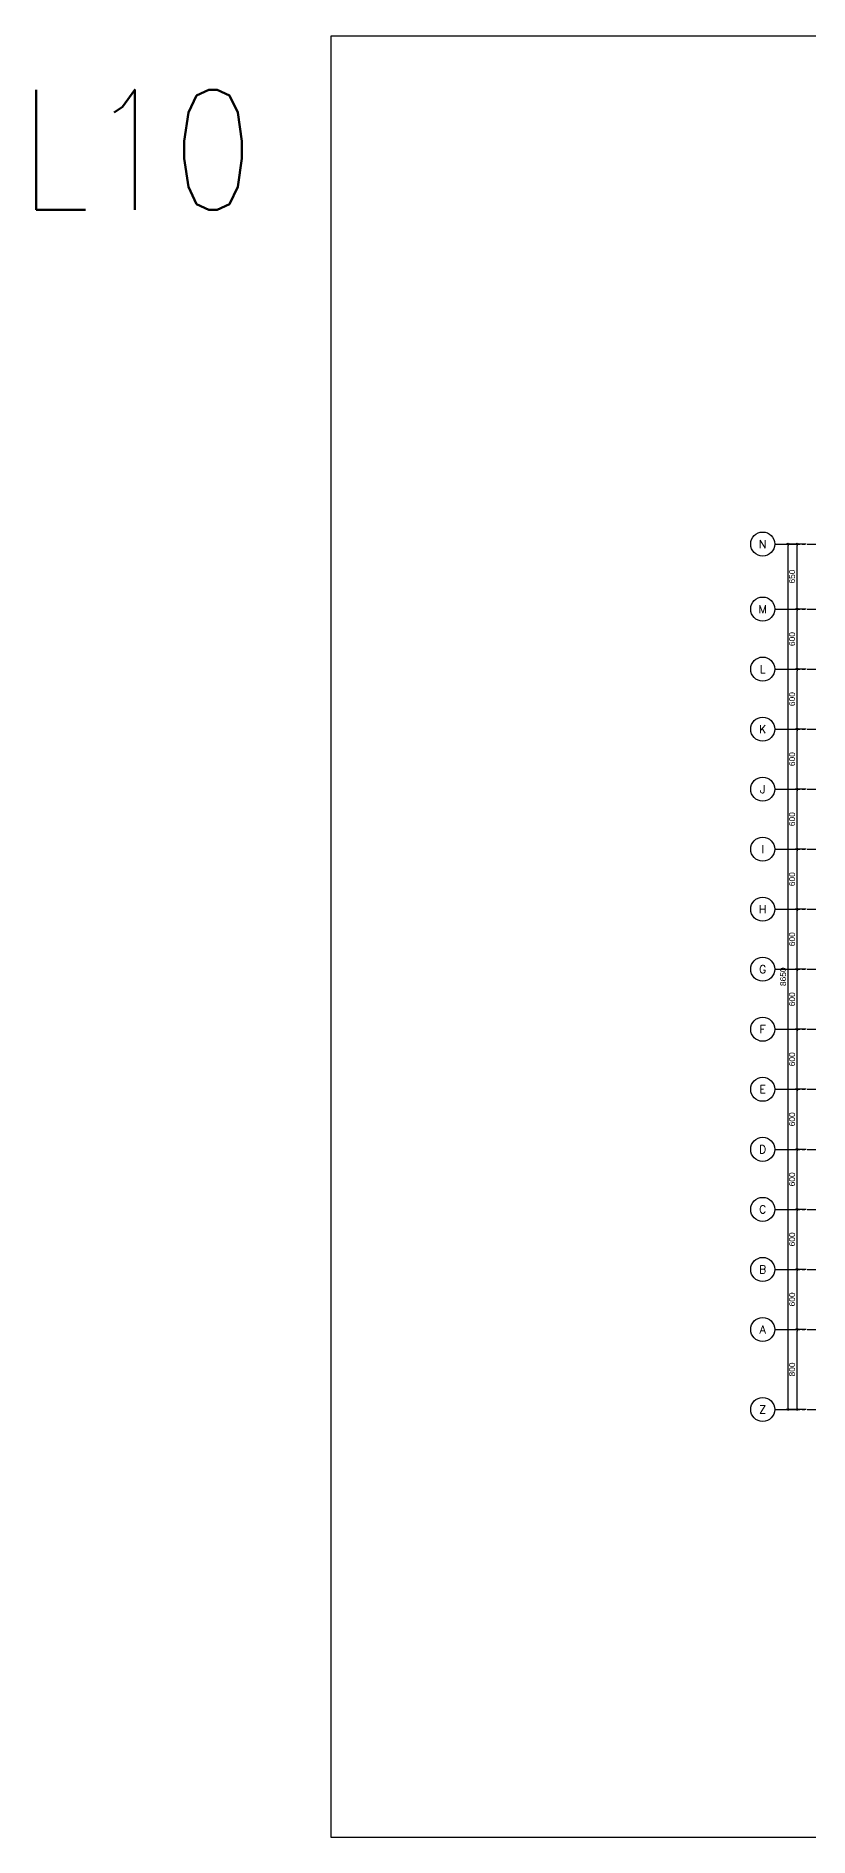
# Model space of a CAD drawing. Header units: millimetres. Extents: x -25195 to 195597, y 6477 to 112111.
# Drawn here: x -8103 to -378, y 6477 to 24477 of the extents above; entities that cross this region are included whole.
import ezdxf
from ezdxf.enums import TextEntityAlignment as Align

# ---------------------------------------------------------------- set-up
doc = ezdxf.new("R2010")
doc.units = ezdxf.units.MM
doc.header["$LTSCALE"] = 100
doc.linetypes.add('X-N-FAB-L10$0$COL-CEN-LIN', pattern=[3.25, 2.5, -0.25, 0.25, -0.25])
for name, color, linetype in [('0-XREF', 7, 'Continuous'), ('X-N-FAB-L10$0$0-MC', 8, 'Continuous'), ('X-N-FAB-L10$0$0-NC', 8, 'Continuous'), ('X-N-FAB-L10$0$BLOCK', 8, 'Continuous'), ('X-N-FAB-L10$0$CCL', 8, 'X-N-FAB-L10$0$COL-CEN-LIN')]:
    doc.layers.add(name, color=color, linetype=linetype)
doc.layers.add('X-N-FAB-L10$0$A-BLOCK', color=8, linetype='Continuous', plot=False)
doc.layers.add('X-N-FAB-L10$0$DIM', color=8, linetype='Continuous', plot=False)
doc.styles.add('X-N-FAB-L10$0$CHINA', font='simplex.shx', dxfattribs={"width": 0.75, "bigfont": 'chineset.shx'})
doc.styles.add('X-N-FAB-L10$0$COL-NUM', font='romanc')
doc.styles.add('X-N-FAB-L10$0$DimStyUse', font='romans.shx', dxfattribs={"width": 0.7})
doc.styles.add('X-N-FAB-L10$0$Gen-Text', font='arial.ttf', dxfattribs={"height": 2.5})
doc.dimstyles.new('X-N-FAB-L10$0$cirl', dxfattribs={"dimtxt": 200, "dimasz": 50, "dimexe": 50, "dimexo": 0, "dimgap": 20, "dimtad": 1, "dimdsep": 46, "dimtxsty": 'X-N-FAB-L10$0$DimStyUse', "dimblk": 'X-N-FAB-L10$0$_Origin', "dimcen": 10, "dimdle": 50, "dimclrt": 2, "dimazin": 0, "dimtfac": 1, "dimtix": 1, "dimtmove": 2, "dimatfit": 3, "dimfxl": 10, "dimtolj": 1, "dimarcsym": 0})

# ---------------------------------------------------------------- blocks, each defined once
blk = doc.blocks.new('X-N-FAB-L10$0$cn-y')
at = {"layer": 'X-N-FAB-L10$0$0-MC'}
blk.add_circle((-50, 0), 50, dxfattribs=at)
at = {"layer": 'X-N-FAB-L10$0$0-NC', "style": 'X-N-FAB-L10$0$COL-NUM'}
blk.add_attdef('GRID-Y', text='', height=50, dxfattribs=at).set_placement((-50, 0), align=Align.MIDDLE_CENTER)
blk = doc.blocks.new('X-N-FAB-L10$0$_Origin')
at = {"color": 0, "linetype": 'ByBlock', "lineweight": -2}
blk.add_line((0, 0), (-1, 0), dxfattribs=at)
blk.add_circle((0, 0), 0.5, dxfattribs=at)
blk = doc.blocks.new('*D177')
at = {"layer": 'DefPoints', "color": 0, "transparency": 16777216}
for p in [(-27595, 8800), (-27505, 8800), (-27505, 150)]:
    blk.add_point(p, dxfattribs=at)
at = {"layer": 'X-N-FAB-L10$0$DIM', "color": 0, "lineweight": -2, "transparency": 16777216}
for p, q in [((-27505, 8800), (-27615, 8800)), ((-27595, 166), (-27595, 8784)), ((-27505, 150), (-27615, 150))]:
    blk.add_line(p, q, dxfattribs=at)
at = {"layer": 'X-N-FAB-L10$0$DIM', "color": 0, "lineweight": -2, "transparency": 16777216, "xscale": 16, "yscale": 16, "zscale": 16}
for p, rotation in [((-27595, 8800), 90), ((-27595, 150), 270)]:
    blk.add_blockref('X-N-FAB-L10$0$_Origin', p, dxfattribs=dict(at, rotation=rotation))
at = {"layer": 'X-N-FAB-L10$0$DIM', "color": 2, "transparency": 16777216, "insert": (-27646, 4475), "char_height": 2.5, "attachment_point": 5, "rotation": 90, "style": 'X-N-FAB-L10$0$Gen-Text'}
blk.add_mtext('\\A1;{\\H24x;8650}', dxfattribs=at)
blk = doc.blocks.new('*D178')
at = {"layer": 'DefPoints', "color": 0, "transparency": 16777216}
for p in [(-27505, 950), (-27415, 950), (-27415, 150)]:
    blk.add_point(p, dxfattribs=at)
at = {"layer": 'X-N-FAB-L10$0$DIM', "color": 0, "lineweight": -2, "transparency": 16777216}
for p, q in [((-27415, 950), (-27525, 950)), ((-27505, 166), (-27505, 934)), ((-27415, 150), (-27525, 150))]:
    blk.add_line(p, q, dxfattribs=at)
at = {"layer": 'X-N-FAB-L10$0$DIM', "color": 0, "lineweight": -2, "transparency": 16777216, "xscale": 16, "yscale": 16, "zscale": 16}
for p, rotation in [((-27505, 950), 90), ((-27505, 150), 270)]:
    blk.add_blockref('X-N-FAB-L10$0$_Origin', p, dxfattribs=dict(at, rotation=rotation))
at = {"layer": 'X-N-FAB-L10$0$DIM', "color": 2, "transparency": 16777216, "insert": (-27556, 550), "char_height": 2.5, "attachment_point": 5, "rotation": 90, "style": 'X-N-FAB-L10$0$Gen-Text'}
blk.add_mtext('\\A1;{\\H24x;800}', dxfattribs=at)
blk = doc.blocks.new('*D179')
at = {"layer": 'DefPoints', "color": 0, "transparency": 16777216}
for p in [(-27505, 1550), (-27415, 1550), (-27415, 950)]:
    blk.add_point(p, dxfattribs=at)
at = {"layer": 'X-N-FAB-L10$0$DIM', "color": 0, "lineweight": -2, "transparency": 16777216}
for p, q in [((-27415, 1550), (-27525, 1550)), ((-27505, 966), (-27505, 1534)), ((-27415, 950), (-27525, 950))]:
    blk.add_line(p, q, dxfattribs=at)
at = {"layer": 'X-N-FAB-L10$0$DIM', "color": 0, "lineweight": -2, "transparency": 16777216, "xscale": 16, "yscale": 16, "zscale": 16}
for p, rotation in [((-27505, 1550), 90), ((-27505, 950), 270)]:
    blk.add_blockref('X-N-FAB-L10$0$_Origin', p, dxfattribs=dict(at, rotation=rotation))
at = {"layer": 'X-N-FAB-L10$0$DIM', "color": 2, "transparency": 16777216, "insert": (-27556, 1250), "char_height": 2.5, "attachment_point": 5, "rotation": 90, "style": 'X-N-FAB-L10$0$Gen-Text'}
blk.add_mtext('\\A1;{\\H24x;600}', dxfattribs=at)
blk = doc.blocks.new('*D180')
at = {"layer": 'DefPoints', "color": 0, "transparency": 16777216}
for p in [(-27505, 2150), (-27415, 2150), (-27415, 1550)]:
    blk.add_point(p, dxfattribs=at)
at = {"layer": 'X-N-FAB-L10$0$DIM', "color": 0, "lineweight": -2, "transparency": 16777216}
for p, q in [((-27415, 2150), (-27525, 2150)), ((-27505, 1566), (-27505, 2134)), ((-27415, 1550), (-27525, 1550))]:
    blk.add_line(p, q, dxfattribs=at)
at = {"layer": 'X-N-FAB-L10$0$DIM', "color": 0, "lineweight": -2, "transparency": 16777216, "xscale": 16, "yscale": 16, "zscale": 16}
for p, rotation in [((-27505, 2150), 90), ((-27505, 1550), 270)]:
    blk.add_blockref('X-N-FAB-L10$0$_Origin', p, dxfattribs=dict(at, rotation=rotation))
at = {"layer": 'X-N-FAB-L10$0$DIM', "color": 2, "transparency": 16777216, "insert": (-27556, 1850), "char_height": 2.5, "attachment_point": 5, "rotation": 90, "style": 'X-N-FAB-L10$0$Gen-Text'}
blk.add_mtext('\\A1;{\\H24x;600}', dxfattribs=at)
blk = doc.blocks.new('*D181')
at = {"layer": 'DefPoints', "color": 0, "transparency": 16777216}
for p in [(-27505, 2750), (-27415, 2750), (-27415, 2150)]:
    blk.add_point(p, dxfattribs=at)
at = {"layer": 'X-N-FAB-L10$0$DIM', "color": 0, "lineweight": -2, "transparency": 16777216}
for p, q in [((-27415, 2750), (-27525, 2750)), ((-27505, 2166), (-27505, 2734)), ((-27415, 2150), (-27525, 2150))]:
    blk.add_line(p, q, dxfattribs=at)
at = {"layer": 'X-N-FAB-L10$0$DIM', "color": 0, "lineweight": -2, "transparency": 16777216, "xscale": 16, "yscale": 16, "zscale": 16}
for p, rotation in [((-27505, 2750), 90), ((-27505, 2150), 270)]:
    blk.add_blockref('X-N-FAB-L10$0$_Origin', p, dxfattribs=dict(at, rotation=rotation))
at = {"layer": 'X-N-FAB-L10$0$DIM', "color": 2, "transparency": 16777216, "insert": (-27556, 2450), "char_height": 2.5, "attachment_point": 5, "rotation": 90, "style": 'X-N-FAB-L10$0$Gen-Text'}
blk.add_mtext('\\A1;{\\H24x;600}', dxfattribs=at)
blk = doc.blocks.new('*D182')
at = {"layer": 'DefPoints', "color": 0, "transparency": 16777216}
for p in [(-27505, 3350), (-27415, 3350), (-27415, 2750)]:
    blk.add_point(p, dxfattribs=at)
at = {"layer": 'X-N-FAB-L10$0$DIM', "color": 0, "lineweight": -2, "transparency": 16777216}
for p, q in [((-27415, 3350), (-27525, 3350)), ((-27505, 2766), (-27505, 3334)), ((-27415, 2750), (-27525, 2750))]:
    blk.add_line(p, q, dxfattribs=at)
at = {"layer": 'X-N-FAB-L10$0$DIM', "color": 0, "lineweight": -2, "transparency": 16777216, "xscale": 16, "yscale": 16, "zscale": 16}
for p, rotation in [((-27505, 3350), 90), ((-27505, 2750), 270)]:
    blk.add_blockref('X-N-FAB-L10$0$_Origin', p, dxfattribs=dict(at, rotation=rotation))
at = {"layer": 'X-N-FAB-L10$0$DIM', "color": 2, "transparency": 16777216, "insert": (-27556, 3050), "char_height": 2.5, "attachment_point": 5, "rotation": 90, "style": 'X-N-FAB-L10$0$Gen-Text'}
blk.add_mtext('\\A1;{\\H24x;600}', dxfattribs=at)
blk = doc.blocks.new('*D183')
at = {"layer": 'DefPoints', "color": 0, "transparency": 16777216}
for p in [(-27505, 3950), (-27415, 3950), (-27415, 3350)]:
    blk.add_point(p, dxfattribs=at)
at = {"layer": 'X-N-FAB-L10$0$DIM', "color": 0, "lineweight": -2, "transparency": 16777216}
for p, q in [((-27415, 3950), (-27525, 3950)), ((-27505, 3366), (-27505, 3934)), ((-27415, 3350), (-27525, 3350))]:
    blk.add_line(p, q, dxfattribs=at)
at = {"layer": 'X-N-FAB-L10$0$DIM', "color": 0, "lineweight": -2, "transparency": 16777216, "xscale": 16, "yscale": 16, "zscale": 16}
for p, rotation in [((-27505, 3950), 90), ((-27505, 3350), 270)]:
    blk.add_blockref('X-N-FAB-L10$0$_Origin', p, dxfattribs=dict(at, rotation=rotation))
at = {"layer": 'X-N-FAB-L10$0$DIM', "color": 2, "transparency": 16777216, "insert": (-27556, 3650), "char_height": 2.5, "attachment_point": 5, "rotation": 90, "style": 'X-N-FAB-L10$0$Gen-Text'}
blk.add_mtext('\\A1;{\\H24x;600}', dxfattribs=at)
blk = doc.blocks.new('*D184')
at = {"layer": 'DefPoints', "color": 0, "transparency": 16777216}
for p in [(-27505, 4550), (-27415, 4550), (-27415, 3950)]:
    blk.add_point(p, dxfattribs=at)
at = {"layer": 'X-N-FAB-L10$0$DIM', "color": 0, "lineweight": -2, "transparency": 16777216}
for p, q in [((-27415, 4550), (-27525, 4550)), ((-27505, 3966), (-27505, 4534)), ((-27415, 3950), (-27525, 3950))]:
    blk.add_line(p, q, dxfattribs=at)
at = {"layer": 'X-N-FAB-L10$0$DIM', "color": 0, "lineweight": -2, "transparency": 16777216, "xscale": 16, "yscale": 16, "zscale": 16}
for p, rotation in [((-27505, 4550), 90), ((-27505, 3950), 270)]:
    blk.add_blockref('X-N-FAB-L10$0$_Origin', p, dxfattribs=dict(at, rotation=rotation))
at = {"layer": 'X-N-FAB-L10$0$DIM', "color": 2, "transparency": 16777216, "insert": (-27556, 4250), "char_height": 2.5, "attachment_point": 5, "rotation": 90, "style": 'X-N-FAB-L10$0$Gen-Text'}
blk.add_mtext('\\A1;{\\H24x;600}', dxfattribs=at)
blk = doc.blocks.new('*D185')
at = {"layer": 'DefPoints', "color": 0, "transparency": 16777216}
for p in [(-27505, 5150), (-27415, 5150), (-27415, 4550)]:
    blk.add_point(p, dxfattribs=at)
at = {"layer": 'X-N-FAB-L10$0$DIM', "color": 0, "lineweight": -2, "transparency": 16777216}
for p, q in [((-27415, 5150), (-27525, 5150)), ((-27505, 4566), (-27505, 5134)), ((-27415, 4550), (-27525, 4550))]:
    blk.add_line(p, q, dxfattribs=at)
at = {"layer": 'X-N-FAB-L10$0$DIM', "color": 0, "lineweight": -2, "transparency": 16777216, "xscale": 16, "yscale": 16, "zscale": 16}
for p, rotation in [((-27505, 5150), 90), ((-27505, 4550), 270)]:
    blk.add_blockref('X-N-FAB-L10$0$_Origin', p, dxfattribs=dict(at, rotation=rotation))
at = {"layer": 'X-N-FAB-L10$0$DIM', "color": 2, "transparency": 16777216, "insert": (-27556, 4850), "char_height": 2.5, "attachment_point": 5, "rotation": 90, "style": 'X-N-FAB-L10$0$Gen-Text'}
blk.add_mtext('\\A1;{\\H24x;600}', dxfattribs=at)
blk = doc.blocks.new('*D186')
at = {"layer": 'DefPoints', "color": 0, "transparency": 16777216}
for p in [(-27505, 5750), (-27415, 5750), (-27415, 5150)]:
    blk.add_point(p, dxfattribs=at)
at = {"layer": 'X-N-FAB-L10$0$DIM', "color": 0, "lineweight": -2, "transparency": 16777216}
for p, q in [((-27415, 5750), (-27525, 5750)), ((-27505, 5166), (-27505, 5734)), ((-27415, 5150), (-27525, 5150))]:
    blk.add_line(p, q, dxfattribs=at)
at = {"layer": 'X-N-FAB-L10$0$DIM', "color": 0, "lineweight": -2, "transparency": 16777216, "xscale": 16, "yscale": 16, "zscale": 16}
for p, rotation in [((-27505, 5750), 90), ((-27505, 5150), 270)]:
    blk.add_blockref('X-N-FAB-L10$0$_Origin', p, dxfattribs=dict(at, rotation=rotation))
at = {"layer": 'X-N-FAB-L10$0$DIM', "color": 2, "transparency": 16777216, "insert": (-27556, 5450), "char_height": 2.5, "attachment_point": 5, "rotation": 90, "style": 'X-N-FAB-L10$0$Gen-Text'}
blk.add_mtext('\\A1;{\\H24x;600}', dxfattribs=at)
blk = doc.blocks.new('*D187')
at = {"layer": 'DefPoints', "color": 0, "transparency": 16777216}
for p in [(-27505, 6350), (-27415, 6350), (-27415, 5750)]:
    blk.add_point(p, dxfattribs=at)
at = {"layer": 'X-N-FAB-L10$0$DIM', "color": 0, "lineweight": -2, "transparency": 16777216}
for p, q in [((-27415, 6350), (-27525, 6350)), ((-27505, 5766), (-27505, 6334)), ((-27415, 5750), (-27525, 5750))]:
    blk.add_line(p, q, dxfattribs=at)
at = {"layer": 'X-N-FAB-L10$0$DIM', "color": 0, "lineweight": -2, "transparency": 16777216, "xscale": 16, "yscale": 16, "zscale": 16}
for p, rotation in [((-27505, 6350), 90), ((-27505, 5750), 270)]:
    blk.add_blockref('X-N-FAB-L10$0$_Origin', p, dxfattribs=dict(at, rotation=rotation))
at = {"layer": 'X-N-FAB-L10$0$DIM', "color": 2, "transparency": 16777216, "insert": (-27556, 6050), "char_height": 2.5, "attachment_point": 5, "rotation": 90, "style": 'X-N-FAB-L10$0$Gen-Text'}
blk.add_mtext('\\A1;{\\H24x;600}', dxfattribs=at)
blk = doc.blocks.new('*D188')
at = {"layer": 'DefPoints', "color": 0, "transparency": 16777216}
for p in [(-27505, 6950), (-27415, 6950), (-27415, 6350)]:
    blk.add_point(p, dxfattribs=at)
at = {"layer": 'X-N-FAB-L10$0$DIM', "color": 0, "lineweight": -2, "transparency": 16777216}
for p, q in [((-27415, 6950), (-27525, 6950)), ((-27505, 6366), (-27505, 6934)), ((-27415, 6350), (-27525, 6350))]:
    blk.add_line(p, q, dxfattribs=at)
at = {"layer": 'X-N-FAB-L10$0$DIM', "color": 0, "lineweight": -2, "transparency": 16777216, "xscale": 16, "yscale": 16, "zscale": 16}
for p, rotation in [((-27505, 6950), 90), ((-27505, 6350), 270)]:
    blk.add_blockref('X-N-FAB-L10$0$_Origin', p, dxfattribs=dict(at, rotation=rotation))
at = {"layer": 'X-N-FAB-L10$0$DIM', "color": 2, "transparency": 16777216, "insert": (-27556, 6650), "char_height": 2.5, "attachment_point": 5, "rotation": 90, "style": 'X-N-FAB-L10$0$Gen-Text'}
blk.add_mtext('\\A1;{\\H24x;600}', dxfattribs=at)
blk = doc.blocks.new('*D189')
at = {"layer": 'DefPoints', "color": 0, "transparency": 16777216}
for p in [(-27505, 7550), (-27415, 7550), (-27415, 6950)]:
    blk.add_point(p, dxfattribs=at)
at = {"layer": 'X-N-FAB-L10$0$DIM', "color": 0, "lineweight": -2, "transparency": 16777216}
for p, q in [((-27415, 7550), (-27525, 7550)), ((-27505, 6966), (-27505, 7534)), ((-27415, 6950), (-27525, 6950))]:
    blk.add_line(p, q, dxfattribs=at)
at = {"layer": 'X-N-FAB-L10$0$DIM', "color": 0, "lineweight": -2, "transparency": 16777216, "xscale": 16, "yscale": 16, "zscale": 16}
for p, rotation in [((-27505, 7550), 90), ((-27505, 6950), 270)]:
    blk.add_blockref('X-N-FAB-L10$0$_Origin', p, dxfattribs=dict(at, rotation=rotation))
at = {"layer": 'X-N-FAB-L10$0$DIM', "color": 2, "transparency": 16777216, "insert": (-27556, 7250), "char_height": 2.5, "attachment_point": 5, "rotation": 90, "style": 'X-N-FAB-L10$0$Gen-Text'}
blk.add_mtext('\\A1;{\\H24x;600}', dxfattribs=at)
blk = doc.blocks.new('*D190')
at = {"layer": 'DefPoints', "color": 0, "transparency": 16777216}
for p in [(-27505, 8150), (-27415, 8150), (-27415, 7550)]:
    blk.add_point(p, dxfattribs=at)
at = {"layer": 'X-N-FAB-L10$0$DIM', "color": 0, "lineweight": -2, "transparency": 16777216}
for p, q in [((-27415, 8150), (-27525, 8150)), ((-27505, 7566), (-27505, 8134)), ((-27415, 7550), (-27525, 7550))]:
    blk.add_line(p, q, dxfattribs=at)
at = {"layer": 'X-N-FAB-L10$0$DIM', "color": 0, "lineweight": -2, "transparency": 16777216, "xscale": 16, "yscale": 16, "zscale": 16}
for p, rotation in [((-27505, 8150), 90), ((-27505, 7550), 270)]:
    blk.add_blockref('X-N-FAB-L10$0$_Origin', p, dxfattribs=dict(at, rotation=rotation))
at = {"layer": 'X-N-FAB-L10$0$DIM', "color": 2, "transparency": 16777216, "insert": (-27556, 7850), "char_height": 2.5, "attachment_point": 5, "rotation": 90, "style": 'X-N-FAB-L10$0$Gen-Text'}
blk.add_mtext('\\A1;{\\H24x;600}', dxfattribs=at)
blk = doc.blocks.new('*D191')
at = {"layer": 'DefPoints', "color": 0, "transparency": 16777216}
for p in [(-27505, 8800), (-27415, 8800), (-27415, 8150)]:
    blk.add_point(p, dxfattribs=at)
at = {"layer": 'X-N-FAB-L10$0$DIM', "color": 0, "lineweight": -2, "transparency": 16777216}
for p, q in [((-27415, 8800), (-27525, 8800)), ((-27505, 8166), (-27505, 8784)), ((-27415, 8150), (-27525, 8150))]:
    blk.add_line(p, q, dxfattribs=at)
at = {"layer": 'X-N-FAB-L10$0$DIM', "color": 0, "lineweight": -2, "transparency": 16777216, "xscale": 16, "yscale": 16, "zscale": 16}
for p, rotation in [((-27505, 8800), 90), ((-27505, 8150), 270)]:
    blk.add_blockref('X-N-FAB-L10$0$_Origin', p, dxfattribs=dict(at, rotation=rotation))
at = {"layer": 'X-N-FAB-L10$0$DIM', "color": 2, "transparency": 16777216, "insert": (-27556, 8475), "char_height": 2.5, "attachment_point": 5, "rotation": 90, "style": 'X-N-FAB-L10$0$Gen-Text'}
blk.add_mtext('\\A1;{\\H24x;650}', dxfattribs=at)
blk = doc.blocks.new('X-N-FAB-L10$0$A$C467ba2ca')
at = {"layer": 'X-N-FAB-L10$0$CCL'}
for p, q in [((-27730, 8800), (360, 8800)), ((-27730, 8150), (360, 8150)), ((-27730, 7550), (360, 7550)), ((-27730, 6950), (360, 6950)), ((-27730, 6350), (360, 6350)), ((-27730, 5750), (360, 5750)), ((-27730, 5150), (360, 5150)), ((-27730, 4550), (360, 4550)), ((-27730, 3950), (360, 3950)), ((-27730, 3350), (360, 3350)), ((-27730, 2750), (360, 2750)), ((-27730, 2150), (360, 2150)), ((-27730, 1550), (360, 1550)), ((-27730, 950), (360, 950)), ((-27730, 150), (360, 150))]:
    blk.add_line(p, q, dxfattribs=at)
at = {"layer": 'X-N-FAB-L10$0$A-BLOCK'}
ref = blk.add_blockref('X-N-FAB-L10$0$cn-y', (-27730, 8800), dxfattribs=dict(at, xscale=2.399999999999997, yscale=2.399999999999997, zscale=2.399999999999997))
ref.add_attrib('GRID-Y', 'N', dxfattribs={"layer": 'X-N-FAB-L10$0$0-NC', "height": 80, "style": 'X-N-FAB-L10$0$COL-NUM'}).set_placement((-27850, 8800), align=Align.MIDDLE_CENTER)
ref = blk.add_blockref('X-N-FAB-L10$0$cn-y', (-27730, 8150), dxfattribs=dict(at, xscale=2.399999999999997, yscale=2.399999999999997, zscale=2.399999999999997))
ref.add_attrib('GRID-Y', 'M', dxfattribs={"layer": 'X-N-FAB-L10$0$0-NC', "height": 80, "style": 'X-N-FAB-L10$0$COL-NUM'}).set_placement((-27850, 8150), align=Align.MIDDLE_CENTER)
ref = blk.add_blockref('X-N-FAB-L10$0$cn-y', (-27730, 7550), dxfattribs=dict(at, xscale=2.399999999999997, yscale=2.399999999999997, zscale=2.399999999999997))
ref.add_attrib('GRID-Y', 'L', dxfattribs={"layer": 'X-N-FAB-L10$0$0-NC', "height": 80, "style": 'X-N-FAB-L10$0$COL-NUM'}).set_placement((-27850, 7550), align=Align.MIDDLE_CENTER)
ref = blk.add_blockref('X-N-FAB-L10$0$cn-y', (-27730, 6950), dxfattribs=dict(at, xscale=2.399999999999997, yscale=2.399999999999997, zscale=2.399999999999997))
ref.add_attrib('GRID-Y', 'K', dxfattribs={"layer": 'X-N-FAB-L10$0$0-NC', "height": 80, "style": 'X-N-FAB-L10$0$COL-NUM'}).set_placement((-27850, 6950), align=Align.MIDDLE_CENTER)
ref = blk.add_blockref('X-N-FAB-L10$0$cn-y', (-27730, 6350), dxfattribs=dict(at, xscale=2.399999999999997, yscale=2.399999999999997, zscale=2.399999999999997))
ref.add_attrib('GRID-Y', 'J', dxfattribs={"layer": 'X-N-FAB-L10$0$0-NC', "height": 80, "style": 'X-N-FAB-L10$0$COL-NUM'}).set_placement((-27850, 6350), align=Align.MIDDLE_CENTER)
ref = blk.add_blockref('X-N-FAB-L10$0$cn-y', (-27730, 5750), dxfattribs=dict(at, xscale=2.399999999999997, yscale=2.399999999999997, zscale=2.399999999999997))
ref.add_attrib('GRID-Y', 'I', dxfattribs={"layer": 'X-N-FAB-L10$0$0-NC', "height": 80, "style": 'X-N-FAB-L10$0$COL-NUM'}).set_placement((-27850, 5750), align=Align.MIDDLE_CENTER)
ref = blk.add_blockref('X-N-FAB-L10$0$cn-y', (-27730, 5150), dxfattribs=dict(at, xscale=2.399999999999997, yscale=2.399999999999997, zscale=2.399999999999997))
ref.add_attrib('GRID-Y', 'H', dxfattribs={"layer": 'X-N-FAB-L10$0$0-NC', "height": 80, "style": 'X-N-FAB-L10$0$COL-NUM'}).set_placement((-27850, 5150), align=Align.MIDDLE_CENTER)
ref = blk.add_blockref('X-N-FAB-L10$0$cn-y', (-27730, 4550), dxfattribs=dict(at, xscale=2.399999999999997, yscale=2.399999999999997, zscale=2.399999999999997))
ref.add_attrib('GRID-Y', 'G', dxfattribs={"layer": 'X-N-FAB-L10$0$0-NC', "height": 80, "style": 'X-N-FAB-L10$0$COL-NUM'}).set_placement((-27850, 4550), align=Align.MIDDLE_CENTER)
ref = blk.add_blockref('X-N-FAB-L10$0$cn-y', (-27730, 3950), dxfattribs=dict(at, xscale=2.399999999999997, yscale=2.399999999999997, zscale=2.399999999999997))
ref.add_attrib('GRID-Y', 'F', dxfattribs={"layer": 'X-N-FAB-L10$0$0-NC', "height": 80, "style": 'X-N-FAB-L10$0$COL-NUM'}).set_placement((-27850, 3950), align=Align.MIDDLE_CENTER)
ref = blk.add_blockref('X-N-FAB-L10$0$cn-y', (-27730, 3350), dxfattribs=dict(at, xscale=2.399999999999997, yscale=2.399999999999997, zscale=2.399999999999997))
ref.add_attrib('GRID-Y', 'E', dxfattribs={"layer": 'X-N-FAB-L10$0$0-NC', "height": 80, "style": 'X-N-FAB-L10$0$COL-NUM'}).set_placement((-27850, 3350), align=Align.MIDDLE_CENTER)
ref = blk.add_blockref('X-N-FAB-L10$0$cn-y', (-27730, 2750), dxfattribs=dict(at, xscale=2.399999999999997, yscale=2.399999999999997, zscale=2.399999999999997))
ref.add_attrib('GRID-Y', 'D', dxfattribs={"layer": 'X-N-FAB-L10$0$0-NC', "height": 80, "style": 'X-N-FAB-L10$0$COL-NUM'}).set_placement((-27850, 2750), align=Align.MIDDLE_CENTER)
ref = blk.add_blockref('X-N-FAB-L10$0$cn-y', (-27730, 2150), dxfattribs=dict(at, xscale=2.399999999999997, yscale=2.399999999999997, zscale=2.399999999999997))
ref.add_attrib('GRID-Y', 'C', dxfattribs={"layer": 'X-N-FAB-L10$0$0-NC', "height": 80, "style": 'X-N-FAB-L10$0$COL-NUM'}).set_placement((-27850, 2150), align=Align.MIDDLE_CENTER)
ref = blk.add_blockref('X-N-FAB-L10$0$cn-y', (-27730, 1550), dxfattribs=dict(at, xscale=2.399999999999997, yscale=2.399999999999997, zscale=2.399999999999997))
ref.add_attrib('GRID-Y', 'B', dxfattribs={"layer": 'X-N-FAB-L10$0$0-NC', "height": 80, "style": 'X-N-FAB-L10$0$COL-NUM'}).set_placement((-27850, 1550), align=Align.MIDDLE_CENTER)
ref = blk.add_blockref('X-N-FAB-L10$0$cn-y', (-27730, 950), dxfattribs=dict(at, xscale=2.399999999999997, yscale=2.399999999999997, zscale=2.399999999999997))
ref.add_attrib('GRID-Y', 'A', dxfattribs={"layer": 'X-N-FAB-L10$0$0-NC', "height": 80, "style": 'X-N-FAB-L10$0$COL-NUM'}).set_placement((-27850, 950), align=Align.MIDDLE_CENTER)
ref = blk.add_blockref('X-N-FAB-L10$0$cn-y', (-27730, 150), dxfattribs=dict(at, xscale=2.399999999999997, yscale=2.399999999999997, zscale=2.399999999999997))
ref.add_attrib('GRID-Y', 'Z', dxfattribs={"layer": 'X-N-FAB-L10$0$0-NC', "height": 80, "style": 'X-N-FAB-L10$0$COL-NUM'}).set_placement((-27850, 150), align=Align.MIDDLE_CENTER)
at = {"layer": 'X-N-FAB-L10$0$DIM'}
for base, p1, p2, picture, middle in [((-27595, 8800), (-27505, 150), (-27505, 8800), '*D177', (-27645.634, 4475)), ((-27505, 8800), (-27415, 8150), (-27415, 8800), '*D191', (-27555.634, 8475)), ((-27505, 8150), (-27415, 7550), (-27415, 8150), '*D190', (-27555.634, 7850)), ((-27505, 7550), (-27415, 6950), (-27415, 7550), '*D189', (-27555.634, 7250)), ((-27505, 6950), (-27415, 6350), (-27415, 6950), '*D188', (-27555.634, 6650)), ((-27505, 6350), (-27415, 5750), (-27415, 6350), '*D187', (-27555.634, 6050)), ((-27505, 5750), (-27415, 5150), (-27415, 5750), '*D186', (-27555.634, 5450)), ((-27505, 5150), (-27415, 4550), (-27415, 5150), '*D185', (-27555.634, 4850)), ((-27505, 4550), (-27415, 3950), (-27415, 4550), '*D184', (-27555.634, 4250)), ((-27505, 3950), (-27415, 3350), (-27415, 3950), '*D183', (-27555.634, 3650)), ((-27505, 3350), (-27415, 2750), (-27415, 3350), '*D182', (-27555.634, 3050)), ((-27505, 2750), (-27415, 2150), (-27415, 2750), '*D181', (-27555.634, 2450)), ((-27505, 2150), (-27415, 1550), (-27415, 2150), '*D180', (-27555.634, 1850)), ((-27505, 1550), (-27415, 950), (-27415, 1550), '*D179', (-27555.634, 1250)), ((-27505, 950), (-27415, 150), (-27415, 950), '*D178', (-27555.634, 550))]:
    dim = blk.add_linear_dim(base=base, p1=p1, p2=p2, angle=90, text='{\\H24x;<>}', dimstyle='X-N-FAB-L10$0$cirl', override={"dimtxt": 60, "dimasz": 16, "dimexe": 20, "dimgap": 20, "dimtxsty": 'X-N-FAB-L10$0$Gen-Text'}, dxfattribs=at)
    dim.commit()
    dim.dimension.update_dxf_attribs({"geometry": picture, "text_midpoint": middle})
blk = doc.blocks.new('X-N-FAB-L10')
at = {"layer": 'DefPoints'}
blk.add_lwpolyline([(-5156, 24477), (-5156, 6477), (29844, 6477), (29844, 24477)], close=True, dxfattribs=at)
at = {"layer": 'X-N-FAB-L10$0$BLOCK'}
blk.add_blockref('X-N-FAB-L10$0$A$C467ba2ca', (27010, 10600), dxfattribs=at)
at = {"style": 'X-N-FAB-L10$0$CHINA', "width": 0.8}
blk.add_text('L10', height=1200, dxfattribs=at).set_placement((-7095, 23340), align=Align.MIDDLE_CENTER)

msp = doc.modelspace()

# ---------------------------------------------------------------- block references
at = {"layer": '0-XREF'}
msp.add_blockref('X-N-FAB-L10', (0, 0), dxfattribs=at)

doc.saveas('drawing.dxf')
